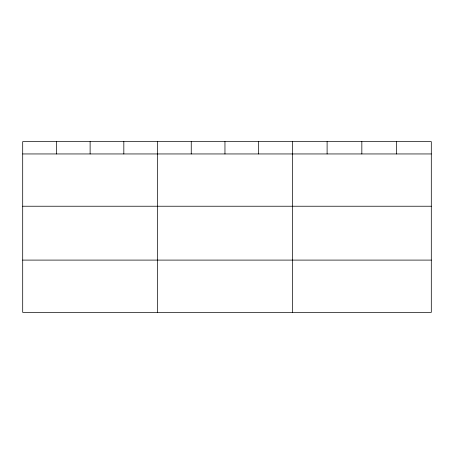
<?xml version="1.0" encoding="UTF-8"?>
<svg xmlns="http://www.w3.org/2000/svg" width="454" height="454" viewBox="0 0 454 454"><rect width="100%" height="100%" fill="white"/><g stroke="black" fill="none" stroke-linecap="round" stroke-linejoin="round"><path stroke-width="0.68" d="M431.3 206.23L431.3 141.62L22.7 141.62L22.7 312.38L431.3 312.38L431.3 206.23L22.7 206.23M22.7 153.951L431.3 153.951M22.7 260.097L431.3 260.097M396.569 141.62L396.569 153.951M361.838 141.62L361.838 153.951M327.107 141.62L327.107 153.951M292.376 141.62L292.376 312.38M258.666 141.62L258.666 153.951M224.957 141.62L224.957 153.951M191.248 141.62L191.248 153.951M157.538 141.62L157.538 312.38M123.828 141.62L123.828 153.951M90.119 141.62L90.119 153.951M56.41 141.62L56.41 153.951"/></g></svg>
